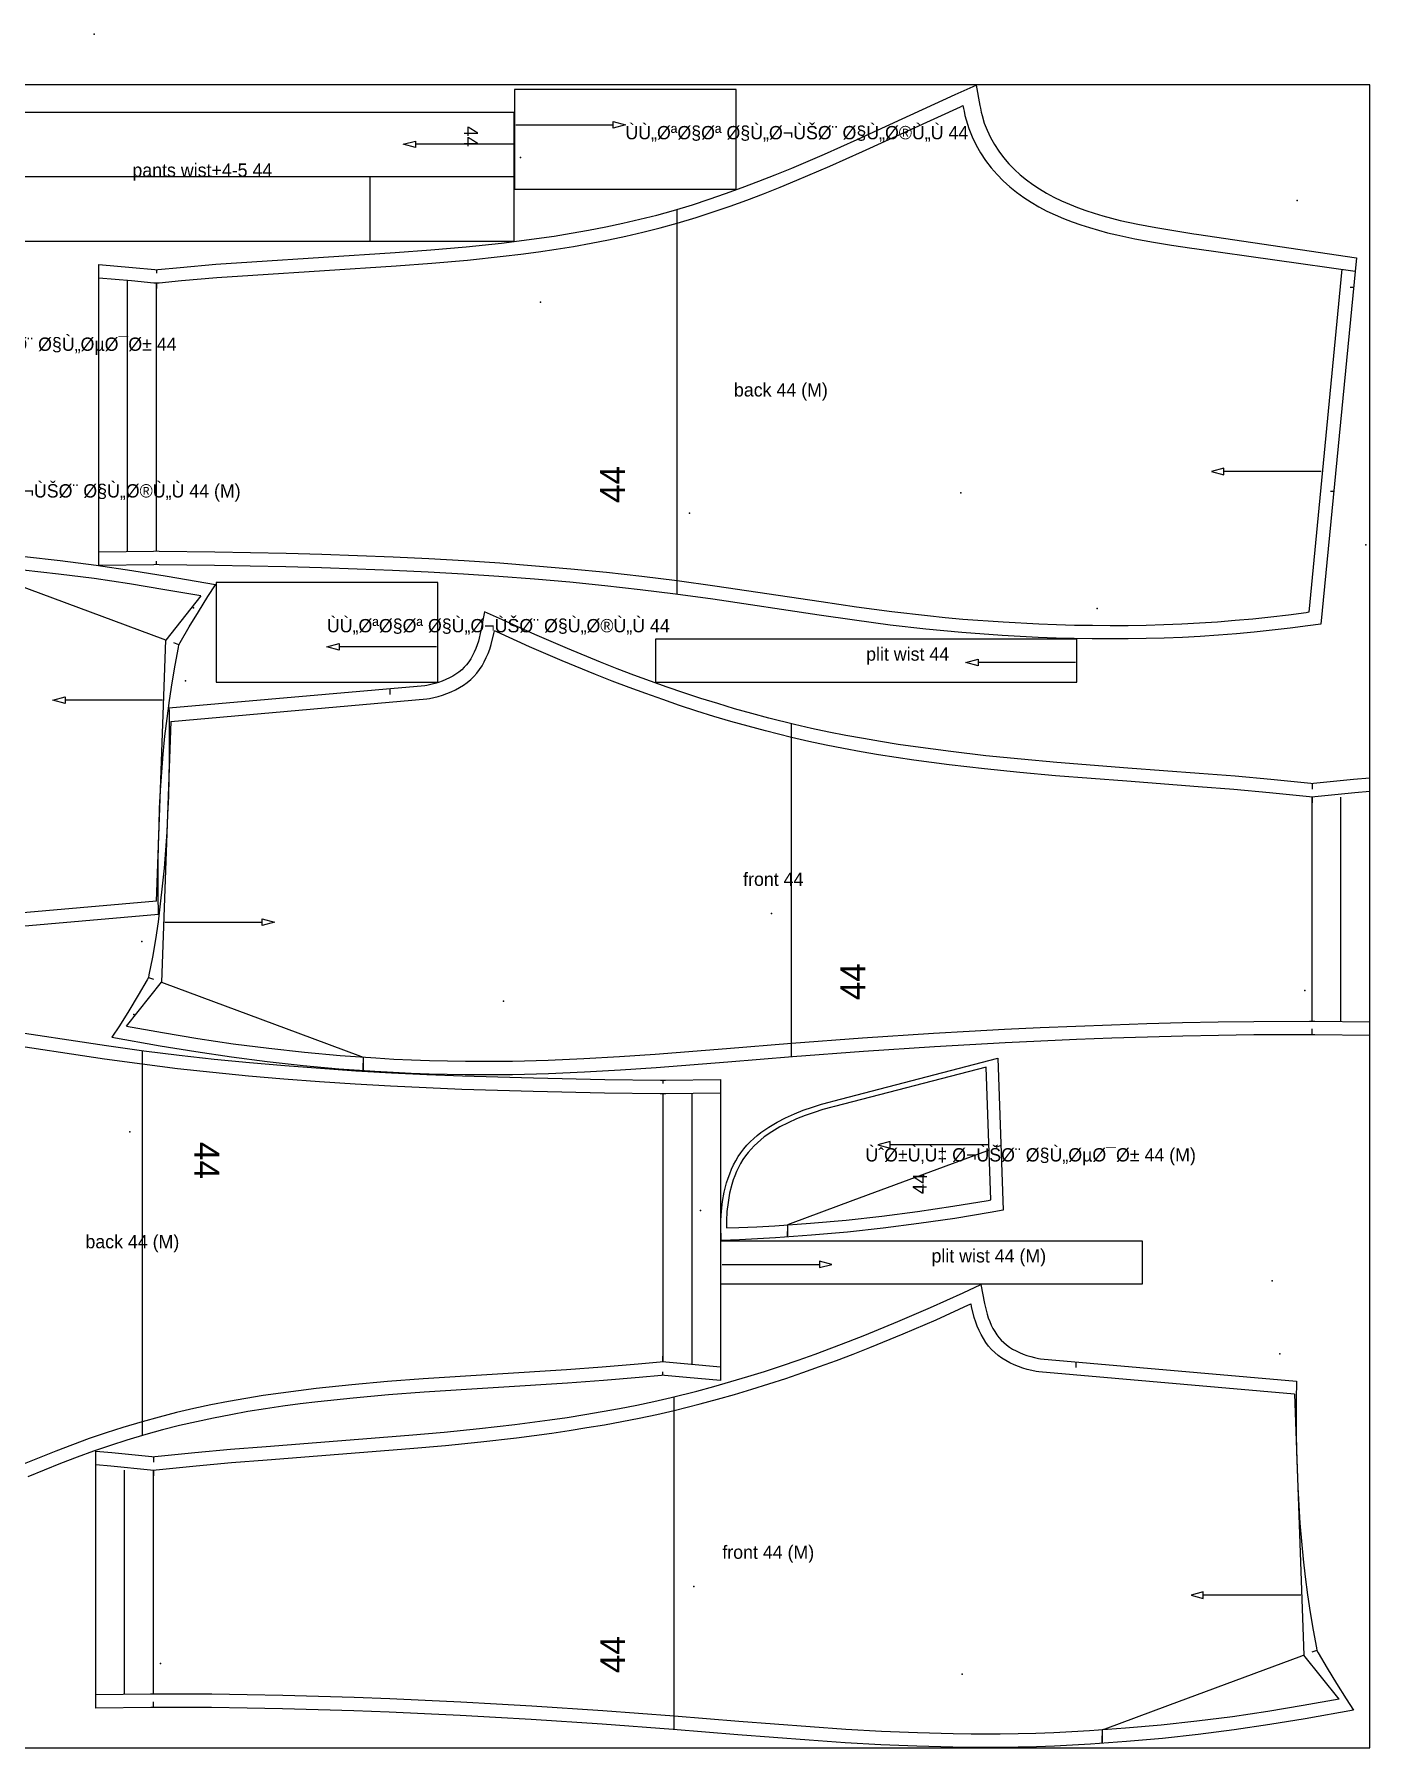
# Model space of a CAD drawing. Header units: millimetres. Extents: x -8 to 2840, y -70 to 1546.
# Drawn here: x 1635 to 2840, y 0 to 1546 of the extents above; entities that cross this region are included whole.
import ezdxf

# ---------------------------------------------------------------- set-up
doc = ezdxf.new("R2010")
doc.units = ezdxf.units.MM
for name, color, linetype in [('BORDER', 4, 'Continuous'), ('CUT', 7, 'Continuous'), ('GRAIN', 5, 'Continuous'), ('INTERNAL', 8, 'Continuous'), ('MARK', 6, 'Continuous'), ('NOTCH', 1, 'Continuous'), ('PIECE_NAME', 2, 'Continuous'), ('SEAM', 3, 'Continuous'), ('TEXT', 2, 'Continuous')]:
    doc.layers.add(name, color=color, linetype=linetype)

msp = doc.modelspace()

# ---------------------------------------------------------------- linework, layer by layer
at = {"layer": 'BORDER'}
msp.add_lwpolyline([(0, 0), (2840.2, 0), (2840.2, 1500), (0, 1500)], close=True, dxfattribs=at)
at = {"layer": 'CUT'}
for points in [[(2485.1, 1499.7), (2488.4, 1481.2), (2488.8, 1478.9), (2489.5, 1475.4), (2490.3, 1472.2), (2492.3, 1465.4), (2494.9, 1458.9), (2498, 1452.4), (2501.6, 1446.1), (2505.5, 1440.1), (2509.8, 1434.3), (2514.5, 1428.8), (2519.5, 1423.7), (2524.7, 1418.9), (2530.3, 1414.3), (2536.1, 1410), (2542.2, 1406), (2548.6, 1402.2), (2555.2, 1398.6), (2562.1, 1395.3), (2569.2, 1392.2), (2576.4, 1389.3), (2583.9, 1386.7), (2591.4, 1384.2), (2599.2, 1381.9), (2607, 1379.7), (2614.9, 1377.7), (2631, 1374.2), (2647.2, 1371.1), (2663.5, 1368.4), (2681.5, 1365.6), (2683.9, 1365.3), (2828.2, 1343.9), (2796.2, 1013.6), (2784.4, 1011.9), (2768.3, 1009.8), (2752.2, 1007.9), (2736, 1006.2), (2719.8, 1004.7), (2703.6, 1003.4), (2687.3, 1002.4), (2671.1, 1001.5), (2654.8, 1000.9), (2638.5, 1000.4), (2622.3, 1000.1), (2606, 1000.1), (2589.7, 1000.2), (2573.5, 1000.4), (2557.2, 1000.9), (2540.9, 1001.5), (2508.5, 1003.2), (2472.2, 1005.9), (2455.9, 1007.3), (2439.7, 1009), (2407.5, 1012.7), (2375.3, 1017), (2343.2, 1021.6), (2247.4, 1035.9), (2213.6, 1040.6), (2181.8, 1044.5), (2150, 1048.1), (2118.2, 1051.2), (2086.3, 1054), (2054.3, 1056.4), (2022.3, 1058.5), (1990.3, 1060.3), (1958.2, 1061.9), (1926.2, 1063.2), (1894.1, 1064.3), (1862, 1065.2), (1797.7, 1066.5), (1747.5, 1067.1), (1745.1, 1067.2), (1742.8, 1067.1), (1693.1, 1066.5), (1693.1, 1281.2), (1693.1, 1337.9), (1723.7, 1335.3), (1743.8, 1333.4), (1745.1, 1333.2), (1746.4, 1333.4), (1766.6, 1335.3), (1798.9, 1338.1), (1831.3, 1340.4), (1960.7, 1348.6), (1992.8, 1351), (2024.8, 1353.8), (2056.7, 1357.2), (2072.5, 1359.1), (2088.3, 1361.2), (2104, 1363.5), (2119.6, 1366.1), (2135.2, 1368.8), (2150.7, 1371.8), (2166.1, 1375.1), (2181.4, 1378.7), (2196.7, 1382.5), (2211.8, 1386.7), (2228.9, 1391.8), (2243.9, 1396.7), (2258.9, 1401.8), (2273.9, 1407.2), (2288.8, 1412.9), (2303.7, 1418.8), (2318.5, 1424.9), (2348.1, 1437.5), (2377.6, 1450.7), (2466, 1491.1)], [(2268.4, 1405.8), (2268.4, 1495.8), (2068.4, 1495.8), (2068.4, 1405.8)], [(2068, 1417), (2068, 1475), (1379, 1475), (1379, 1417), (1379, 1359), (2068, 1359)], [(1799, 1051.1), (1799, 961.1), (1999, 961.1), (1999, 1051.1)], [(1705, 640.8), (1748.6, 633.2), (1780.6, 627.9), (1812.8, 623.1), (1845.1, 619), (1877.5, 615.4), (1909.9, 612.5), (1942.4, 610.2), (1958.7, 609.3), (1975, 608.5), (1991.3, 607.9), (2007.6, 607.5), (2023.9, 607.2), (2050.3, 607.2), (2066.6, 607.4), (2099.1, 608.3), (2131.5, 609.7), (2163.9, 611.5), (2196.2, 613.7), (2260.8, 618.7), (2319.1, 623.5), (2383.2, 628.3), (2447.3, 632.5), (2479.3, 634.4), (2511.3, 636.1), (2543.4, 637.6), (2575.4, 639), (2607.4, 640.2), (2639.5, 641.3), (2671.5, 642.1), (2703.6, 642.7), (2735.6, 643.2), (2785.7, 643.4), (2788.1, 643.4), (2790.5, 643.4), (2840.2, 642.7), (2840.2, 874.6), (2825.6, 873.3), (2789.5, 869.6), (2788.2, 869.5), (2787, 869.6), (2750.8, 873.3), (2718.6, 876.2), (2686.4, 878.8), (2622, 883.7), (2557.7, 888.8), (2525.7, 891.6), (2493.8, 894.8), (2462, 898.5), (2430.3, 902.7), (2414.6, 905), (2398.8, 907.5), (2383.2, 910.2), (2367.5, 913), (2352, 916.1), (2336.4, 919.4), (2321, 922.9), (2297.8, 928.7), (2282.4, 932.8), (2267, 937.2), (2251.7, 941.8), (2236.5, 946.5), (2221.2, 951.5), (2206.1, 956.7), (2191, 962.1), (2175.9, 967.6), (2160.9, 973.3), (2146, 979.2), (2116.2, 991.4), (2086.7, 1004.1), (2057.4, 1017.3), (2041.4, 1024.7), (2038, 1007.6), (2035.7, 998.2), (2034.6, 994.9), (2033.4, 991.6), (2032, 988.3), (2030.5, 985.2), (2028.8, 982.3), (2027, 979.5), (2025.1, 976.9), (2023, 974.6), (2020.7, 972.4), (2018.2, 970.3), (2015.5, 968.4), (2012.7, 966.6), (2009.6, 964.9), (2006.5, 963.4), (2003.2, 962), (1999.8, 960.8), (1996.3, 959.8), (1992.9, 958.9), (1989.2, 958.2), (1987.5, 957.9), (1756.5, 937.7), (1756.6, 935.2), (1756.7, 923.1), (1756.7, 890.6), (1756.4, 874.4), (1756, 858.2), (1755.3, 841.9), (1754.5, 825.7), (1753.4, 809.5), (1752.1, 793.3), (1750.5, 777.2), (1748.7, 761.1), (1746.6, 745), (1744.2, 729), (1741.5, 713), (1738.4, 697.1), (1738, 694.8), (1736.8, 692.7), (1728.7, 678.7), (1720.4, 664.8), (1711.8, 651.1)], [(2575.7, 1000), (2195.7, 1000), (2195.7, 961), (2575.7, 961)], [(2509.5, 484.9), (2497.7, 482.8), (2465.6, 477.5), (2433.4, 472.8), (2401.2, 468.7), (2368.8, 465.1), (2336.4, 462.2), (2303.9, 459.8), (2287.6, 458.9), (2271.3, 458.2), (2254.8, 457.6), (2254.7, 471.3), (2254.7, 475.5), (2255.1, 484), (2256.1, 492.6), (2257.6, 501.1), (2259.8, 509.5), (2261.1, 513.7), (2262.6, 517.8), (2264.2, 521.8), (2266.1, 525.7), (2268.1, 529.5), (2270.3, 533.2), (2272.7, 536.7), (2275.3, 540.1), (2278.1, 543.4), (2281.1, 546.5), (2284.2, 549.4), (2287.4, 552.2), (2290.8, 554.9), (2297.8, 559.8), (2305.3, 564.3), (2313, 568.3), (2321, 571.9), (2329, 575), (2337.2, 577.9), (2345.3, 580.4), (2353.4, 582.6), (2355.7, 583.2), (2504.6, 622)], [(2254.7, 457.2), (2634.7, 457.2), (2634.7, 418.2), (2254.7, 418.2)], [(2825.6, 33.8), (2782, 26.2), (2750, 20.9), (2717.8, 16.1), (2685.5, 12), (2653.1, 8.4), (2620.6, 5.5), (2588.2, 3.2), (2571.9, 2.3), (2555.6, 1.5), (2539.3, 0.9), (2523, 0.5), (2506.7, 0.2), (2480.3, 0.2), (2464, 0.4), (2431.5, 1.3), (2399.1, 2.7), (2366.7, 4.5), (2334.4, 6.7), (2269.8, 11.7), (2211.4, 16.5), (2147.4, 21.3), (2083.3, 25.5), (2051.3, 27.4), (2019.3, 29.1), (1987.2, 30.6), (1955.2, 32), (1923.2, 33.2), (1891.1, 34.3), (1859.1, 35.1), (1827, 35.7), (1795, 36.2), (1744.8, 36.4), (1742.4, 36.4), (1740, 36.4), (1690.4, 35.7), (1690.4, 267.6), (1705, 266.3), (1741.1, 262.6), (1742.4, 262.5), (1743.6, 262.6), (1779.8, 266.3), (1812, 269.2), (1844.2, 271.8), (1908.6, 276.7), (1972.9, 281.8), (2004.9, 284.6), (2036.8, 287.8), (2068.6, 291.5), (2100.3, 295.7), (2116, 298), (2131.8, 300.5), (2147.4, 303.2), (2163.1, 306), (2178.6, 309.1), (2194.2, 312.4), (2209.6, 315.9), (2232.8, 321.7), (2248.2, 325.8), (2263.6, 330.2), (2278.9, 334.8), (2294.1, 339.5), (2309.3, 344.5), (2324.5, 349.7), (2339.6, 355.1), (2354.7, 360.6), (2369.7, 366.3), (2384.6, 372.2), (2414.4, 384.4), (2443.9, 397.1), (2473.2, 410.3), (2489.2, 417.7), (2492.6, 400.6), (2494.9, 391.2), (2495.9, 387.9), (2497.2, 384.6), (2498.6, 381.3), (2500.1, 378.2), (2501.7, 375.3), (2503.5, 372.5), (2505.5, 369.9), (2507.6, 367.6), (2509.9, 365.4), (2512.3, 363.3), (2515, 361.4), (2517.9, 359.6), (2521, 357.9), (2524.1, 356.4), (2527.4, 355), (2530.8, 353.8), (2534.2, 352.8), (2537.7, 351.9), (2541.3, 351.2), (2543, 350.9), (2774.1, 330.7), (2774, 328.2), (2773.9, 316.1), (2773.9, 283.6), (2774.2, 267.4), (2774.6, 251.2), (2775.2, 234.9), (2776.1, 218.7), (2777.2, 202.5), (2778.5, 186.3), (2780.1, 170.2), (2781.9, 154.1), (2784, 138), (2786.4, 122), (2789.1, 106), (2792.2, 90.1), (2792.6, 87.8), (2793.8, 85.7), (2801.9, 71.7), (2810.2, 57.8), (2818.8, 44.1)]]:
    msp.add_lwpolyline(points, close=True, dxfattribs=at)
for points in [[(1515.9, 731.6), (1747, 751.8), (1746.9, 754.3), (1746.8, 766.5), (1746.8, 798.9), (1747, 815.1), (1747.5, 831.4), (1748.1, 847.6), (1749, 863.8), (1750.1, 880), (1751.4, 896.2), (1752.9, 912.3), (1754.8, 928.4), (1756.9, 944.5), (1759.3, 960.5), (1762, 976.5), (1765, 992.4), (1765.5, 994.7), (1766.7, 996.8), (1774.8, 1010.9), (1783.1, 1024.7), (1791.7, 1038.5), (1798.4, 1048.8), (1754.9, 1056.4), (1722.9, 1061.7), (1690.7, 1066.4), (1658.4, 1070.5), (1626, 1074.1)], [(1604.2, 647.7), (1700, 633.3), (1733.9, 628.7), (1765.6, 624.7), (1797.4, 621.2), (1829.3, 618.1), (1861.2, 615.3), (1893.2, 612.9), (1925.1, 610.7), (1957.2, 608.9), (1989.2, 607.4), (2021.3, 606.1), (2053.4, 605), (2085.5, 604.1), (2149.8, 602.8), (2200, 602.1), (2202.3, 602.1), (2204.7, 602.1), (2254.3, 602.8), (2254.3, 388.1), (2254.3, 331.3), (2223.7, 333.9), (2203.6, 335.9), (2202.3, 336), (2201, 335.9), (2180.9, 333.9), (2148.6, 331.2), (2116.2, 328.8), (1986.8, 320.7), (1954.6, 318.2), (1922.6, 315.4), (1890.8, 312.1), (1875, 310.1), (1859.2, 308), (1843.5, 305.7), (1827.8, 303.2), (1812.3, 300.4), (1796.8, 297.4), (1781.4, 294.1), (1766, 290.6), (1750.8, 286.7), (1735.6, 282.6), (1718.6, 277.5), (1703.6, 272.6), (1688.5, 267.4), (1673.6, 262), (1658.7, 256.4), (1643.8, 250.5), (1629, 244.4)]]:
    msp.add_lwpolyline(points, dxfattribs=at)
at = {"layer": 'GRAIN'}
for points in [[(2069.4, 1463.9), (2157.4, 1463.9), (2157.4, 1466.8), (2168.4, 1463.9), (2157.4, 1460.9), (2157.4, 1463.9)], [(2067, 1446.3), (1979, 1446.3), (1979, 1443.3), (1968, 1446.3), (1979, 1449.2), (1979, 1446.3)], [(2796.5, 1151.2), (2708.5, 1151.2), (2708.5, 1154.2), (2697.5, 1151.2), (2708.5, 1148.3), (2708.5, 1151.2)], [(1998, 993), (1910, 993), (1910, 990.1), (1899, 993), (1910, 996), (1910, 993)], [(2574.7, 978.9), (2486.7, 978.9), (2486.7, 975.9), (2475.7, 978.9), (2486.7, 981.8), (2486.7, 978.9)], [(1750.7, 945), (1662.7, 945), (1662.7, 942), (1651.7, 945), (1662.7, 947.9), (1662.7, 945)], [(1752.7, 744.6), (1840.7, 744.6), (1840.7, 747.6), (1851.7, 744.6), (1840.7, 741.6), (1840.7, 744.6)], [(2495.4, 543.8), (2407.4, 543.8), (2407.4, 546.8), (2396.4, 543.8), (2407.4, 540.8), (2407.4, 543.8)], [(2255.7, 436), (2343.7, 436), (2343.7, 433.1), (2354.7, 436), (2343.7, 439), (2343.7, 436)], [(2777.9, 137.6), (2689.9, 137.6), (2689.9, 140.6), (2678.9, 137.6), (2689.9, 134.6), (2689.9, 137.6)]]:
    msp.add_lwpolyline(points, dxfattribs=at)
at = {"layer": 'INTERNAL'}
for points in [[(2068, 1417), (1379, 1417)], [(1938, 1359), (1938, 1417)], [(2215.1, 1328.2), (2215.1, 1387.7)], [(1719.1, 1281.2), (1719.1, 1323.7)], [(1745.1, 1281.2), (1745.1, 1321.2)], [(2215.1, 1040.4), (2215.1, 1328.2)], [(1719.1, 1078.8), (1719.1, 1281.2)], [(1745.1, 1079.2), (1745.1, 1281.2)], [(1753.7, 999.1), (1751.4, 1000), (1630.7, 1044.7), (1574.1, 1065.7), (1571.7, 1066.6)], [(2318.2, 623.4), (2318.2, 923.6)], [(2788.2, 655.4), (2788.2, 857.4)], [(2814.2, 655.1), (2814.2, 857.4)], [(1749.8, 690.4), (1752.1, 689.6), (1872.8, 644.8), (1929.4, 623.8), (1931.8, 623)], [(1732.3, 628.9), (1732.3, 341.1)], [(1931.8, 623), (1931.8, 610.9)], [(1931.8, 612.6), (1931.8, 617.6)], [(2202.3, 590.1), (2202.3, 388.1)], [(2228.3, 590.4), (2228.3, 388.1)], [(2496.6, 539.1), (2494.3, 538.2), (2373.6, 493.5), (2317, 472.5), (2314.6, 471.6)], [(2314.6, 471.6), (2314.6, 460.6)], [(2202.3, 388.1), (2202.3, 348.1)], [(2228.3, 388.1), (2228.3, 345.6)], [(1732.3, 341.1), (1732.3, 281.6)], [(2212.4, 16.4), (2212.4, 316.6)], [(1716.4, 48.1), (1716.4, 250.4)], [(1742.4, 48.4), (1742.4, 250.4)], [(2780.8, 83.4), (2778.5, 82.6), (2657.8, 37.8), (2601.2, 16.8), (2598.8, 16)], [(2598.8, 16), (2598.8, 3.9)], [(2598.8, 5.6), (2598.8, 10.6)]]:
    msp.add_lwpolyline(points, dxfattribs=at)
at = {"layer": 'MARK'}
for p in [(1689, 1545.5), (2073.8, 1434.3), (2774.8, 1395.6), (2091.7, 1303.8), (2471.1, 1132), (2226.2, 1113.7), (2836.8, 1085.1), (1778.5, 1028.1), (2594.2, 1027.5), (1771.4, 962.2), (2300.4, 752.5), (1732, 727.3), (2781.6, 683), (2058.3, 673.3), (1724.9, 661.5), (1721.2, 555.6), (2236.2, 484.7), (2752.1, 421.1), (2759.2, 355.2), (2230.2, 145.5), (1749, 76), (2472.3, 66.3)]:
    msp.add_point(p, dxfattribs=at)
at = {"layer": 'NOTCH'}
for points in [[(1745.1, 1333.2), (1745.1, 1330.2)], [(2825.6, 1317), (2822.6, 1317)], [(2807.7, 1133), (2804.7, 1133)], [(1745.1, 1067.2), (1745.1, 1070.2)], [(1765.5, 994.7), (1760.8, 996.5)], [(1955.8, 955.1), (1955.8, 950.1)], [(2788.2, 869.5), (2788.2, 864.5)], [(1738, 694.8), (1742.6, 693.1)], [(2788.2, 643.4), (2788.2, 648.4)], [(1931.8, 610.9), (1931.8, 615.9)], [(2202.3, 602.1), (2202.3, 599.1)], [(2507.4, 543.1), (2502.8, 541.4)], [(2314.6, 460.6), (2314.6, 465.6)], [(2574.8, 348.1), (2574.8, 343.1)], [(2202.3, 336), (2202.3, 339)], [(1742.4, 262.5), (1742.4, 257.5)], [(2792.6, 87.8), (2787.9, 86.1)], [(1742.4, 36.4), (1742.4, 41.4)], [(2598.8, 3.9), (2598.8, 8.9)]]:
    msp.add_lwpolyline(points, dxfattribs=at)
at = {"layer": 'SEAM'}
for points in [[(1693.1, 1325.9), (1722.6, 1323.4), (1742.7, 1321.4), (1745.1, 1321.2), (1747.6, 1321.4), (1767.7, 1323.4), (1799.8, 1326.1), (1832.1, 1328.4), (1961.5, 1336.6), (1993.8, 1339.1), (2026, 1341.9), (2058.1, 1345.3), (2074, 1347.2), (2089.9, 1349.3), (2105.8, 1351.7), (2121.6, 1354.2), (2137.4, 1357), (2153.1, 1360.1), (2168.7, 1363.4), (2184.3, 1367), (2199.7, 1370.9), (2215.1, 1375.2), (2232.4, 1380.3), (2247.7, 1385.3), (2262.9, 1390.5), (2278.1, 1396), (2293.1, 1401.7), (2308.1, 1407.7), (2323.1, 1413.8), (2352.9, 1426.5), (2382.5, 1439.7), (2471, 1480.2), (2473.1, 1481.2)], [(2473.1, 1481.2), (2473.6, 1478.5), (2474.1, 1476.1), (2474.9, 1472.2), (2475.9, 1468.3), (2478.3, 1460.5), (2481.4, 1453), (2484.9, 1445.6), (2489, 1438.5), (2493.5, 1431.7), (2498.5, 1425.2), (2503.8, 1419.1), (2509.4, 1413.4), (2515.3, 1408), (2521.5, 1403), (2528, 1398.3), (2534.7, 1394), (2541.7, 1389.9), (2548.9, 1386.1), (2556.2, 1382.6), (2563.8, 1379.4), (2571.5, 1376.4), (2579.4, 1373.6), (2587.3, 1371.1), (2595.4, 1368.7), (2603.6, 1366.5), (2611.8, 1364.5), (2628.3, 1361), (2644.9, 1358), (2661.4, 1355.4), (2679.6, 1352.7), (2682, 1352.4), (2827, 1332)], [(2815.1, 1333.7), (2785.1, 1024.2)], [(1745.1, 1321.2), (1745.1, 1316.2)], [(1745.1, 1079.2), (1745.1, 1084.2)], [(2785.1, 1024.2), (2782.8, 1023.8), (2766.8, 1021.7), (2750.8, 1019.8), (2734.8, 1018.1), (2718.8, 1016.7), (2702.7, 1015.4), (2686.6, 1014.4), (2670.5, 1013.5), (2654.4, 1012.9), (2638.3, 1012.4), (2622.1, 1012.1), (2606, 1012.1), (2589.9, 1012.2), (2573.7, 1012.4), (2557.6, 1012.9), (2541.5, 1013.5), (2509.3, 1015.2), (2473.1, 1017.8), (2457.1, 1019.3), (2441, 1020.9), (2408.9, 1024.6), (2376.9, 1028.9), (2345, 1033.5), (2249.1, 1047.8), (2215.1, 1052.5), (2183.2, 1056.5), (2151.3, 1060), (2119.3, 1063.2), (2087.2, 1065.9), (2055.2, 1068.4), (2023, 1070.5), (1990.9, 1072.3), (1958.8, 1073.9), (1926.6, 1075.2), (1894.4, 1076.3), (1862.3, 1077.2), (1797.9, 1078.5), (1747.6, 1079.1), (1745.1, 1079.2), (1742.6, 1079.1), (1693.1, 1078.5)], [(1785.4, 1038.9), (1752.9, 1044.5), (1721, 1049.8), (1689, 1054.5), (1656.9, 1058.6), (1624.8, 1062.2)], [(1785.4, 1038.9), (1753.7, 999.1)], [(1758.2, 925.8), (1989.1, 946), (1991.5, 946.4), (1995.5, 947.2), (1999.5, 948.2), (2003.5, 949.4), (2007.4, 950.8), (2011.3, 952.4), (2015.1, 954.2), (2018.7, 956.2), (2022.3, 958.4), (2025.6, 960.8), (2028.8, 963.4), (2031.7, 966.3), (2034.4, 969.3), (2036.9, 972.6), (2039.1, 976), (2041.1, 979.6), (2042.9, 983.3), (2044.6, 987.1), (2046, 991), (2047.3, 995), (2049.7, 1005), (2050.2, 1007.4)], [(2840.2, 862.5), (2826.7, 861.3), (2790.7, 857.7), (2788.2, 857.4), (2785.7, 857.7), (2749.7, 861.3), (2717.6, 864.2), (2685.4, 866.8), (2621, 871.7), (2556.7, 876.8), (2524.5, 879.7), (2492.5, 882.9), (2460.5, 886.6), (2428.6, 890.8), (2412.7, 893.1), (2396.9, 895.7), (2381.1, 898.4), (2365.3, 901.3), (2349.6, 904.4), (2333.9, 907.7), (2318.2, 911.3), (2294.8, 917.1), (2279.2, 921.3), (2263.7, 925.7), (2248.2, 930.3), (2232.8, 935.1), (2217.4, 940.1), (2202.1, 945.4), (2186.9, 950.8), (2171.7, 956.4), (2156.6, 962.1), (2141.5, 968.1), (2111.5, 980.3), (2081.8, 993.1), (2052.4, 1006.4), (2050.2, 1007.4)], [(1745.3, 763.7), (1753.7, 999.1)], [(1753.7, 999.1), (1749, 1000.9)], [(1758.2, 925.8), (1749.8, 690.4)], [(2788.2, 857.4), (2788.2, 852.4)], [(1745.3, 763.7), (1514.3, 743.5), (1512, 743.1), (1508, 742.3), (1504, 741.3), (1500, 740.1), (1496, 738.7), (1492.2, 737.1), (1488.4, 735.3), (1484.7, 733.3), (1481.2, 731.1), (1477.9, 728.7), (1474.7, 726.1), (1471.8, 723.3), (1469.1, 720.2), (1466.6, 717), (1464.4, 713.5), (1462.3, 709.9), (1460.5, 706.2), (1458.9, 702.4), (1457.5, 698.5), (1456.2, 694.6), (1453.8, 684.6), (1453.3, 682.1)], [(1718.1, 650.7), (1749.8, 690.4)], [(1749.8, 690.4), (1754.5, 688.7)], [(1718.1, 650.7), (1750.6, 645), (1782.4, 639.7), (1814.4, 635), (1846.5, 630.9), (1878.7, 627.4), (1910.9, 624.5), (1943.2, 622.2), (1959.3, 621.2), (1975.5, 620.5), (1991.6, 619.9), (2007.8, 619.5), (2024, 619.2), (2050.2, 619.2), (2066.4, 619.4), (2098.6, 620.3), (2130.9, 621.7), (2163.1, 623.5), (2195.4, 625.7), (2259.8, 630.7), (2318.2, 635.4), (2382.3, 640.2), (2446.5, 644.5), (2478.6, 646.3), (2510.7, 648.1), (2542.8, 649.6), (2574.9, 651), (2607, 652.2), (2639.1, 653.3), (2671.3, 654.1), (2703.4, 654.7), (2735.5, 655.2), (2785.7, 655.4), (2788.2, 655.4), (2790.7, 655.4), (2840.2, 654.7)], [(2788.2, 655.4), (2788.2, 660.4)], [(1602.5, 635.8), (1698.3, 621.5), (1732.3, 616.8), (1764.2, 612.8), (1796.2, 609.3), (1828.2, 606.1), (1860.2, 603.3), (1892.3, 600.9), (1924.4, 598.8), (1956.5, 596.9), (1988.7, 595.4), (2020.9, 594.1), (2053, 593), (2085.2, 592.1), (2149.6, 590.8), (2199.8, 590.1), (2202.3, 590.1), (2204.8, 590.1), (2254.3, 590.8)], [(2202.3, 590.1), (2202.3, 585.1)], [(2496.6, 539.1), (2491.9, 537.3)], [(1690.4, 255.5), (1703.9, 254.3), (1739.9, 250.7), (1742.4, 250.4), (1744.9, 250.7), (1780.9, 254.3), (1813, 257.2), (1845.2, 259.8), (1909.6, 264.7), (1973.9, 269.8), (2006.1, 272.7), (2038.1, 275.9), (2070.1, 279.6), (2102, 283.8), (2117.8, 286.1), (2133.7, 288.7), (2149.5, 291.4), (2165.3, 294.3), (2181, 297.4), (2196.7, 300.7), (2212.4, 304.3), (2235.8, 310.1), (2251.4, 314.3), (2266.9, 318.7), (2282.4, 323.3), (2297.8, 328.1), (2313.2, 333.1), (2328.5, 338.4), (2343.7, 343.8), (2358.9, 349.4), (2374, 355.1), (2389.1, 361.1), (2419, 373.3), (2448.8, 386.1), (2478.2, 399.4), (2480.4, 400.4)], [(2772.4, 318.8), (2541.5, 339), (2539.1, 339.4), (2535.1, 340.2), (2531.1, 341.2), (2527.1, 342.4), (2523.1, 343.8), (2519.3, 345.4), (2515.5, 347.2), (2511.8, 349.2), (2508.3, 351.4), (2505, 353.8), (2501.8, 356.4), (2498.9, 359.3), (2496.2, 362.3), (2493.7, 365.6), (2491.5, 369), (2489.5, 372.6), (2487.6, 376.3), (2486, 380.1), (2484.6, 384), (2483.3, 388), (2480.9, 398), (2480.4, 400.4)], [(2254.3, 343.4), (2224.8, 345.9), (2204.8, 347.8), (2202.3, 348.1), (2199.8, 347.8), (2179.8, 345.9), (2147.6, 343.2), (2115.4, 340.8), (1985.9, 332.6), (1953.6, 330.2), (1921.5, 327.4), (1889.4, 324), (1873.4, 322), (1857.5, 319.9), (1841.6, 317.6), (1825.8, 315), (1810.1, 312.2), (1794.4, 309.2), (1778.8, 305.9), (1763.2, 302.3), (1747.7, 298.3), (1732.3, 294.1), (1715, 288.9), (1699.8, 284), (1684.5, 278.8), (1669.4, 273.3), (1654.3, 267.5), (1639.3, 261.6), (1624.4, 255.5)], [(2202.3, 348.1), (2202.3, 353.1)], [(2772.4, 318.8), (2780.8, 83.4)], [(1742.4, 250.4), (1742.4, 245.4)], [(2780.8, 83.4), (2776.1, 81.7)], [(2812.5, 43.7), (2780.8, 83.4)], [(2812.5, 43.7), (2780, 38), (2748.1, 32.7), (2716.2, 28), (2684.1, 23.9), (2651.9, 20.4), (2619.7, 17.5), (2587.4, 15.2), (2571.3, 14.2), (2555.1, 13.5), (2538.9, 12.9), (2522.8, 12.5), (2506.6, 12.2), (2480.4, 12.2), (2464.2, 12.4), (2432, 13.3), (2399.7, 14.7), (2367.5, 16.5), (2335.2, 18.7), (2270.8, 23.7), (2212.4, 28.4), (2148.2, 33.2), (2084.1, 37.5), (2052, 39.3), (2019.9, 41.1), (1987.8, 42.6), (1955.7, 44), (1923.6, 45.2), (1891.5, 46.3), (1859.3, 47.1), (1827.2, 47.7), (1795.1, 48.2), (1744.9, 48.4), (1742.4, 48.4), (1739.9, 48.4), (1690.4, 47.7)], [(1742.4, 48.4), (1742.4, 53.4)]]:
    msp.add_lwpolyline(points, dxfattribs=at)
msp.add_lwpolyline([(2493.9, 614), (2357, 578.3), (2354.6, 577.7), (2346.7, 575.6), (2338.8, 573.1), (2330.8, 570.3), (2322.9, 567.2), (2315.2, 563.8), (2307.7, 559.9), (2300.6, 555.6), (2293.8, 550.9), (2290.6, 548.4), (2287.5, 545.7), (2284.6, 542.9), (2281.8, 540), (2279.2, 537), (2276.8, 533.8), (2274.5, 530.5), (2272.4, 527), (2270.5, 523.4), (2268.8, 519.7), (2267.2, 516), (2265.8, 512.1), (2264.6, 508.1), (2262.5, 500.1), (2261.1, 491.9), (2260.1, 483.6), (2259.7, 475.3), (2259.7, 471.3), (2259.7, 468.8), (2270.9, 469.2), (2287, 469.9), (2303.2, 470.8), (2335.5, 473.1), (2367.7, 476), (2399.9, 479.6), (2431.9, 483.7), (2463.9, 488.4), (2495.8, 493.7), (2498.2, 494.1)], close=True, dxfattribs=at)

# ---------------------------------------------------------------- texts
at = {"layer": 'PIECE_NAME'}
for s, p in [('ÙÙ„ØªØ§Øª Ø§Ù„Ø¬ÙŠØ¨ Ø§Ù„Ø®Ù„Ù 44', (2168.4, 1450.8)), ('pants wist+4-5 44', (1723.5, 1417)), ('ÙˆØ±Ù‚Ù‡ Ø¬ÙŠØ¨ Ø§Ù„ØµØ¯Ø± 44', (1493.6, 1260)), ('back 44 (M)', (2266.4, 1218.8)), ('ÙÙ„ØªØ§Øª Ø§Ù„Ø¬ÙŠØ¨ Ø§Ù„Ø®Ù„Ù 44 (M)', (1483.2, 1127.7)), ('ÙÙ„ØªØ§Øª Ø§Ù„Ø¬ÙŠØ¨ Ø§Ù„Ø®Ù„Ù 44', (1899, 1006.1)), ('plit wist 44', (2385.7, 980.5)), ('front 44', (2274.7, 777.4)), ('ÙˆØ±Ù‚Ù‡ Ø¬ÙŠØ¨ Ø§Ù„ØµØ¯Ø± 44 (M)', (2385, 528.8)), ('back 44 (M)', (1681.1, 450.5)), ('plit wist 44 (M)', (2444.7, 437.7)), ('front 44 (M)', (2255.9, 170.4))]:
    msp.add_text(s, height=12, dxfattribs=at).set_placement(p)
at = {"layer": 'TEXT'}
for height, rotation, p in [(12.6, 270, (2022.9, 1462.7)), (22.4, 90, (2168, 1122.8)), (22.4, 90, (2384.9, 674.3)), (22.4, 270, (1779.5, 546.4)), (12.6, 88.897, (2440.3, 499.2)), (22.4, 90, (2168.1, 67.3))]:
    msp.add_text('44', height=height, rotation=rotation, dxfattribs=at).set_placement(p)

doc.saveas('drawing.dxf')
